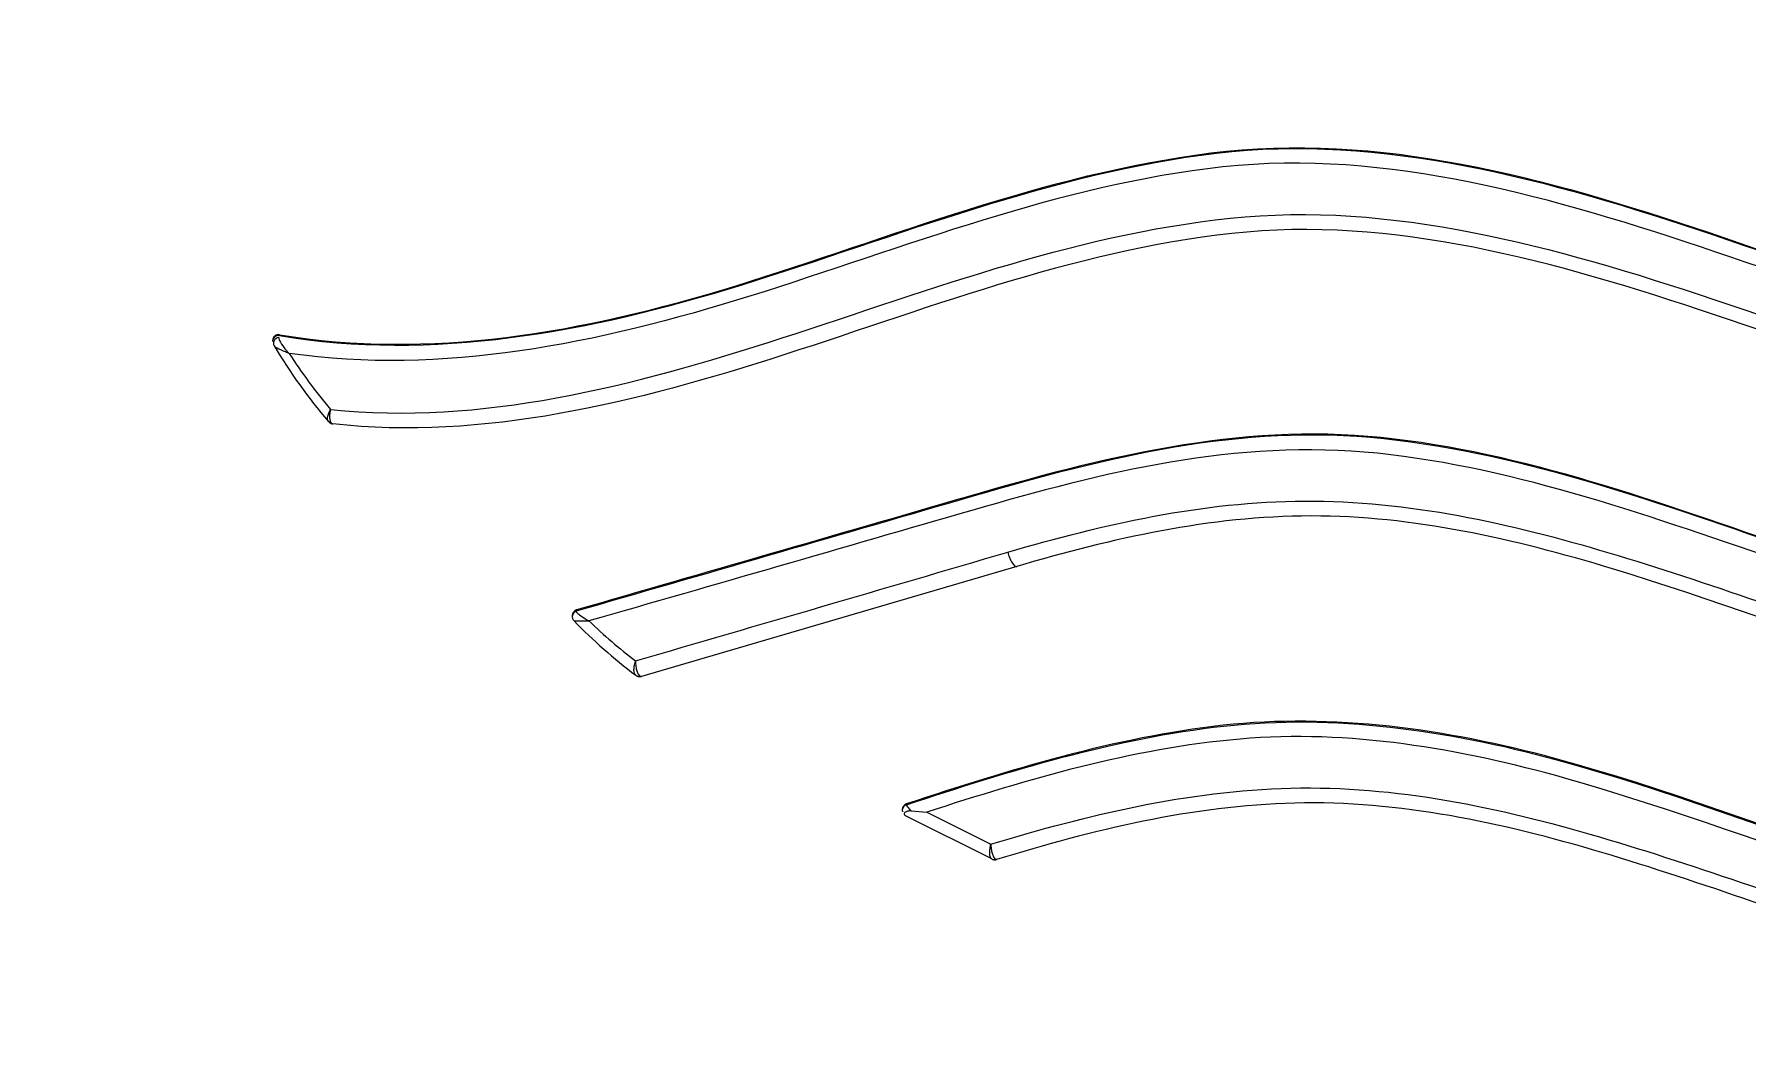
# Model space of a CAD drawing. Header units: centimetres. Extents: x -1797 to 2001, y -8788 to 1856.
# Drawn here: x 1075.244 to 1075.818, y 966.901 to 967.241 of the extents above; entities that cross this region are included whole.
import ezdxf

# ---------------------------------------------------------------- set-up
doc = ezdxf.new("R2010")
doc.units = ezdxf.units.CM
doc.header["$LTSCALE"] = 100
doc.header["$MEASUREMENT"] = 0
doc.linetypes.add('HIDDEN', pattern=[0.375, 0.25, -0.125])
doc.layers.add('HIDDEN -03', color=8, linetype='HIDDEN')
doc.layers.add('ID_Furniture-Fixed_01', color=141, linetype='Continuous')
doc.styles.add('ISO', font='isocp2.shx', dxfattribs={"width": 0.8})
doc.dimstyles.new('DIM DET', dxfattribs={"dimtxt": 0.05, "dimasz": 0.025, "dimexe": 0.025, "dimexo": 0.025, "dimgap": 0.025, "dimtad": 1, "dimzin": 0, "dimdsep": 46, "dimtxsty": 'ISO', "dimblk": 'ARCHTICK', "dimcen": 0.1, "dimdle": 0.025, "dimclrd": 15, "dimclre": 15, "dimclrt": 2, "dimadec": 0, "dimazin": 0, "dimtfac": 1, "dimtmove": 2, "dimatfit": 0, "dimldrblk": 'ARCHTICK', "dimfxl": 0.17, "dimtzin": 1, "dimarcsym": 0})

# ---------------------------------------------------------------- blocks, each defined once
blk = doc.blocks.new('_ARCHTICK')
at = {"color": 0, "linetype": 'ByBlock', "const_width": 0.15}
blk.add_lwpolyline([(-0.5, -0.5), (0.5, 0.5)], dxfattribs=at)

msp = doc.modelspace()

# ---------------------------------------------------------------- linework, layer by layer
at = {"layer": 'ID_Furniture-Fixed_01'}
for p, q in [((1075.32388, 967.138, 0.00009), (1075.32388, 967.13768, 0.00009)), ((1075.32619, 967.13995, 0.00009), (1075.32619, 967.13966, 0.00009)), ((1075.57297, 967.06234, 0.00009), (1075.44738, 967.02551, 0.00009)), ((1075.42415, 967.04588, 0.00009), (1075.42415, 967.04557, 0.00009)), ((1075.42558, 967.04749, 0.00009), (1075.4255, 967.04738, 0.00009)), ((1075.42558, 967.04779, 0.00009), (1075.42558, 967.04749, 0.00009)), ((1075.53464, 966.98095, 0.00009), (1075.53464, 966.98065, 0.00009)), ((1075.53601, 966.98284, 0.00009), (1075.53601, 966.98255, 0.00009)), ((1075.53762, 966.98048, 0.00009), (1075.54281, 966.98007, 0.00009)), ((1075.5646, 966.96439, 0.00009), (1075.53576, 966.97886, 0.00009)), ((1075.54281, 966.98007, 0.00009), (1075.56425, 966.96936, 0.00009)), ((1075.56592, 966.96427, 0.00009), (1075.56619, 966.96423, 0.00009))]:
    msp.add_line(p, q, dxfattribs=at)
for centre, radius, start, end in [((1075.32586, 967.138, 0.00009), 0.00198, 80.34812, 179.91568), ((1075.32588, 967.13768, 0.00009), 0.002, 81.05646, 179.9895), ((1075.48106, 967.22952, 0.00009), 0.18234, 210.7744, 220.5672), ((1075.47848, 967.2298, 0.00009), 0.17738, 212.79647, 220.35113), ((1055.00278, 1037.23445, 0.00009), 73.1195, 286.2349956, 286.3367088), ((1075.42614, 967.04588, 0.00009), 0.00199, 106.30432, 179.85018), ((1075.55484, 967.17117, 0.00009), 0.18183, 224.32174, 232.99939), ((1075.42805, 967.23169, 0.00009), 0.18759, 268.99491, 270.5255), ((1075.55282, 967.17172, 0.00009), 0.17728, 226.04345, 232.68393), ((1075.53664, 966.98094, 0.00009), 0.002, 108.45931, 179.82481), ((1075.53664, 966.98065, 0.00009), 0.002, 108.54343, 179.99917), ((1075.53664, 966.98065, 0.00009), 0.002, 179.99917, 193.92801)]:
    msp.add_arc(centre, radius, start, end, dxfattribs=at)
for centre, major_axis, ratio, start_param, end_param in [((1075.32611, 967.13726, 0.00009), (0.00173, 0.001), 0.890001, 1.195064, 3.161264), ((1075.34406, 967.11225, 0.00009), (0.00148, 0.00134), 0.889642, 3.116619, 3.768957), ((1075.57153, 967.06713, 0.00009), (-0.00141, 0.0048), 0.304894, 1.479536, 3.159141), ((1075.42618, 967.04553, 0.00009), (0.00152, 0.0013), 0.985684, 1.222954, 3.214272), ((1075.44661, 967.02756, 0.00009), (0.00115, 0.00164), 0.899853, 3.109515, 3.947122), ((1075.56549, 966.96618, 0.00009), (0.00081, 0.00183), 0.941587, 3.095141, 3.812193)]:
    msp.add_ellipse(centre, major_axis=major_axis, ratio=ratio, start_param=start_param, end_param=end_param, dxfattribs=at)
for points, knots in [([(1075.32619, 967.13995, 0.00009), (1075.37607, 967.13159, 0.00009), (1075.42752, 967.14047, 0.00009), (1075.53052, 967.17227, 0.00009), (1075.58184, 967.19372, 0.00009), (1075.69396, 967.20792, 0.00009), (1075.75004, 967.1926, 0.00009), (1075.8594, 967.15568, 0.00009), (1075.91537, 967.13384, 0.00009), (1076.03076, 967.13314, 0.00009), (1076.0861, 967.15448, 0.00009), (1076.16808, 967.18229, 0.00009), (1076.19539, 967.19113, 0.00009), (1076.25129, 967.20255, 0.00009), (1076.28081, 967.20445, 0.00009), (1076.36524, 967.19433, 0.00009), (1076.41695, 967.17277, 0.00009), (1076.52051, 967.14064, 0.00009), (1076.57255, 967.13154, 0.00009), (1076.62266, 967.13994, 0.00009)], [0, 0, 0, 0, 0.125, 0.125, 0.25, 0.25, 0.375, 0.375, 0.5, 0.5, 0.625, 0.625, 0.6875, 0.6875, 0.75, 0.75, 0.875, 0.875, 1, 1, 1, 1]), ([(1075.32619, 967.13966, 0.00009), (1075.37704, 967.13113, 0.00009), (1075.42972, 967.14072, 0.00009), (1075.53239, 967.17269, 0.00009), (1075.58477, 967.19417, 0.00009), (1075.69484, 967.20739, 0.00009), (1075.7514, 967.1919, 0.00009), (1075.86035, 967.15506, 0.00009), (1075.91609, 967.13329, 0.00009), (1076.03217, 967.13315, 0.00009), (1076.08759, 967.15477, 0.00009), (1076.16987, 967.18261, 0.00009), (1076.19729, 967.19142, 0.00009), (1076.25356, 967.20257, 0.00009), (1076.28322, 967.20409, 0.00009), (1076.36694, 967.19341, 0.00009), (1076.4184, 967.17195, 0.00009), (1076.52138, 967.14013, 0.00009), (1076.57295, 967.13131, 0.00009), (1076.62266, 967.13964, 0.00009)], [0, 0, 0, 0, 0.125, 0.125, 0.25, 0.25, 0.375, 0.375, 0.5, 0.5, 0.625, 0.625, 0.6875, 0.6875, 0.75, 0.75, 0.875, 0.875, 1, 1, 1, 1]), ([(1076.6195, 967.1337, 0.00009), (1076.56959, 967.12643, 0.00009), (1076.51865, 967.13624, 0.00009), (1076.41613, 967.16813, 0.00009), (1076.36492, 967.1893, 0.00009), (1076.28154, 967.19917, 0.00009), (1076.2521, 967.19723, 0.00009), (1076.19629, 967.1857, 0.00009), (1076.16904, 967.17684, 0.00009), (1076.08724, 967.14916, 0.00009), (1076.03202, 967.12821, 0.00009), (1075.91664, 967.12826, 0.00009), (1075.86108, 967.14933, 0.00009), (1075.75275, 967.18597, 0.00009), (1075.69663, 967.20213, 0.00009), (1075.58721, 967.19016, 0.00009), (1075.53502, 967.169, 0.00009), (1075.43278, 967.13693, 0.00009), (1075.38044, 967.12628, 0.00009), (1075.32937, 967.13372, 0.00009)], [0, 0, 0, 0, 0.125, 0.125, 0.25, 0.25, 0.3125, 0.3125, 0.375, 0.375, 0.5, 0.5, 0.625, 0.625, 0.75, 0.75, 0.875, 0.875, 1, 1, 1, 1]), ([(1075.3433, 967.11495, 0.00009), (1075.39358, 967.10957, 0.00009), (1075.44435, 967.12267, 0.00009), (1075.54449, 967.15509, 0.00009), (1075.59581, 967.17485, 0.00009), (1075.70302, 967.184, 0.00009), (1075.75826, 967.16801, 0.00009), (1075.86434, 967.13218, 0.00009), (1075.91728, 967.11146, 0.00009), (1075.97441, 967.11093, 0.00009)], [0, 0, 0, 0, 0.25, 0.25, 0.5, 0.5, 0.75, 0.75, 1, 1, 1, 1]), ([(1075.97443, 967.10592, 0.00009), (1075.9185, 967.10642, 0.00009), (1075.86444, 967.12696, 0.00009), (1075.75854, 967.16293, 0.00009), (1075.70339, 967.17915, 0.00009), (1075.59649, 967.16951, 0.00009), (1075.54538, 967.14948, 0.00009), (1075.44535, 967.11716, 0.00009), (1075.39439, 967.10447, 0.00009), (1075.34401, 967.1101, 0.00009)], [0, 0, 0, 0, 0.25, 0.25, 0.5, 0.5, 0.75, 0.75, 1, 1, 1, 1]), ([(1075.32937, 967.13372, 0.00009), (1075.32933, 967.13373, 0.00009), (1075.32929, 967.13375, 0.00009), (1075.32924, 967.13377, 0.00009), (1075.32916, 967.1338, 0.00009), (1075.32908, 967.13383, 0.00009), (1075.329, 967.13386, 0.00009), (1075.32883, 967.13392, 0.00009), (1075.32866, 967.13399, 0.00009), (1075.3285, 967.13405, 0.00009), (1075.32807, 967.13422, 0.00009), (1075.32766, 967.1344, 0.00009), (1075.32727, 967.13457, 0.00009), (1075.32635, 967.13497, 0.00009), (1075.32552, 967.13538, 0.00009), (1075.32497, 967.13573, 0.00009), (1075.32469, 967.13592, 0.00009), (1075.32447, 967.13609, 0.00009), (1075.3244, 967.13623, 0.00009)], [0, 0, 0, 0, 0.017853, 0.017853, 0.017853, 0.052489, 0.052489, 0.052489, 0.125575, 0.125575, 0.125575, 0.314933, 0.314933, 0.314933, 0.768687, 0.768687, 0.768687, 1, 1, 1, 1]), ([(1075.32592, 967.13906, 0.00009), (1075.32592, 967.13878, 0.00009), (1075.32602, 967.13841, 0.00009), (1075.32619, 967.13803, 0.00009), (1075.32653, 967.13728, 0.00009), (1075.3271, 967.13641, 0.00009), (1075.32778, 967.13555, 0.00009), (1075.32807, 967.13518, 0.00009), (1075.32839, 967.1348, 0.00009), (1075.32872, 967.13443, 0.00009), (1075.32884, 967.13429, 0.00009), (1075.32897, 967.13415, 0.00009), (1075.3291, 967.13401, 0.00009), (1075.32915, 967.13395, 0.00009), (1075.32921, 967.13389, 0.00009), (1075.32927, 967.13382, 0.00009), (1075.32931, 967.13379, 0.00009), (1075.32934, 967.13375, 0.00009), (1075.32937, 967.13372, 0.00009)], [0, 0, 0, 0, 0.231008, 0.231008, 0.231008, 0.68435, 0.68435, 0.68435, 0.877861, 0.877861, 0.877861, 0.949499, 0.949499, 0.949499, 0.982084, 0.982084, 0.982084, 1, 1, 1, 1]), ([(1075.34255, 967.11094, 0.00009), (1075.3424, 967.11111, 0.00009), (1075.3423, 967.11136, 0.00009), (1075.34227, 967.11166, 0.00009), (1075.34224, 967.11196, 0.00009), (1075.34227, 967.11232, 0.00009), (1075.34236, 967.11271, 0.00009), (1075.34246, 967.11312, 0.00009), (1075.34261, 967.11357, 0.00009), (1075.34282, 967.11403, 0.00009), (1075.34294, 967.11429, 0.00009), (1075.34307, 967.11455, 0.00009), (1075.34322, 967.11481, 0.00009), (1075.34324, 967.11486, 0.00009), (1075.34327, 967.1149, 0.00009), (1075.3433, 967.11495, 0.00009)], [0, 0, 0, 0, 0.273317, 0.273317, 0.273317, 0.542511, 0.542511, 0.542511, 0.820751, 0.820751, 0.820751, 0.973547, 0.973547, 0.973547, 1, 1, 1, 1]), ([(1075.3433, 967.11495, 0.00009), (1075.34328, 967.1149, 0.00009), (1075.34327, 967.11485, 0.00009), (1075.34325, 967.1148, 0.00009), (1075.34317, 967.1145, 0.00009), (1075.34311, 967.1142, 0.00009), (1075.34306, 967.11391, 0.00009), (1075.34296, 967.11338, 0.00009), (1075.34292, 967.11286, 0.00009), (1075.34293, 967.1124, 0.00009), (1075.34294, 967.11195, 0.00009), (1075.343, 967.11154, 0.00009), (1075.3431, 967.11121, 0.00009), (1075.34321, 967.11086, 0.00009), (1075.34337, 967.11058, 0.00009), (1075.34356, 967.11039, 0.00009)], [0, 0, 0, 0, 0.026445, 0.026445, 0.026445, 0.179256, 0.179256, 0.179256, 0.457494, 0.457494, 0.457494, 0.726681, 0.726681, 0.726681, 1, 1, 1, 1]), ([(1075.34262, 967.11086, 0.00009), (1075.34266, 967.11082, 0.00009), (1075.34272, 967.11075, 0.00009), (1075.3428, 967.11067, 0.00009), (1075.3429, 967.11058, 0.00009), (1075.3431, 967.11042, 0.00009), (1075.34345, 967.11023, 0.00009), (1075.34379, 967.11009, 0.00009), (1075.34399, 967.1101, 0.00009), (1075.34401, 967.11011, 0.00009)], [0, 0, 0, 0, 0.194205, 0.293168, 0.3684, 0.483135, 0.682733, 0.978803, 1, 1, 1, 1]), ([(1076.52327, 967.04777, 0.00009), (1076.48045, 967.06013, 0.00009), (1076.43659, 967.07284, 0.00009), (1076.34739, 967.09879, 0.00009), (1076.29986, 967.11044, 0.00009), (1076.20603, 967.10042, 0.00009), (1076.16087, 967.08375, 0.00009), (1076.06954, 967.05268, 0.00009), (1076.0221, 967.03732, 0.00009), (1075.87778, 967.03758, 0.00009), (1075.7904, 967.09566, 0.00009), (1075.64718, 967.11044, 0.00009), (1075.60101, 967.09865, 0.00009), (1075.51198, 967.07277, 0.00009), (1075.46835, 967.06013, 0.00009), (1075.42558, 967.04779, 0.00009)], [0, 0, 0, 0, 0.125, 0.125, 0.25, 0.25, 0.375, 0.375, 0.5, 0.5, 0.75, 0.75, 0.875, 0.875, 1, 1, 1, 1]), ([(1075.42558, 967.04749, 0.00009), (1075.46776, 967.05966, 0.00009), (1075.51084, 967.07215, 0.00009), (1075.59846, 967.09763, 0.00009), (1075.64345, 967.10987, 0.00009), (1075.73916, 967.10132, 0.00009), (1075.78456, 967.08467, 0.00009), (1075.87647, 967.05333, 0.00009), (1075.92396, 967.03756, 0.00009), (1076.02105, 967.03674, 0.00009), (1076.06854, 967.05209, 0.00009), (1076.16059, 967.08339, 0.00009), (1076.20612, 967.10031, 0.00009), (1076.3014, 967.11018, 0.00009), (1076.34781, 967.09839, 0.00009), (1076.43686, 967.07247, 0.00009), (1076.48051, 967.05982, 0.00009), (1076.52327, 967.04747, 0.00009)], [0, 0, 0, 0, 0.125, 0.125, 0.25, 0.25, 0.375, 0.375, 0.5, 0.5, 0.625, 0.625, 0.75, 0.75, 0.875, 0.875, 1, 1, 1, 1]), ([(1076.51907, 967.04409, 0.00009), (1076.47658, 967.05632, 0.00009), (1076.43322, 967.06884, 0.00009), (1076.3448, 967.09448, 0.00009), (1076.29855, 967.1054, 0.00009), (1076.15728, 967.08877, 0.00009), (1076.06881, 967.03136, 0.00009), (1075.92439, 967.03255, 0.00009), (1075.87719, 967.04774, 0.00009), (1075.78597, 967.07863, 0.00009), (1075.74097, 967.09532, 0.00009), (1075.64641, 967.10516, 0.00009), (1075.60145, 967.09373, 0.00009), (1075.51446, 967.06852, 0.00009), (1075.47168, 967.05617, 0.00009), (1075.42977, 967.04411, 0.00009)], [0, 0, 0, 0, 0.125, 0.125, 0.25, 0.25, 0.5, 0.5, 0.625, 0.625, 0.75, 0.75, 0.875, 0.875, 1, 1, 1, 1]), ([(1075.56995, 967.06713, 0.00009), (1075.60218, 967.07658, 0.00009), (1075.63504, 967.08407, 0.00009), (1075.68647, 967.08437, 0.00009), (1075.70384, 967.0825, 0.00009), (1075.73774, 967.07626, 0.00009), (1075.75448, 967.07191, 0.00009), (1075.80449, 967.05699, 0.00009), (1075.83752, 967.04453, 0.00009), (1075.90468, 967.02372, 0.00009), (1075.93868, 967.01518, 0.00009), (1075.97441, 967.01485, 0.00009)], [0, 0, 0, 0, 0.25, 0.25, 0.375, 0.375, 0.5, 0.5, 0.75, 0.75, 1, 1, 1, 1]), ([(1075.97443, 967.00984, 0.00009), (1075.90473, 967.01046, 0.00009), (1075.8385, 967.04157, 0.00009), (1075.73935, 967.07156, 0.00009), (1075.7055, 967.07932, 0.00009), (1075.63749, 967.07921, 0.00009), (1075.60479, 967.0717, 0.00009), (1075.57297, 967.06234, 0.00009)], [0, 0, 0, 0, 0.5, 0.5, 0.75, 0.75, 1, 1, 1, 1]), ([(1075.4255, 967.04738, 0.00009), (1075.42547, 967.04728, 0.00009), (1075.42554, 967.04714, 0.00009), (1075.42567, 967.04696, 0.00009), (1075.42587, 967.04672, 0.00009), (1075.42621, 967.04642, 0.00009), (1075.42661, 967.04611, 0.00009), (1075.42717, 967.04569, 0.00009), (1075.42787, 967.04522, 0.00009), (1075.42863, 967.04476, 0.00009), (1075.42884, 967.04464, 0.00009), (1075.42906, 967.04451, 0.00009), (1075.42928, 967.04438, 0.00009), (1075.4294, 967.04431, 0.00009), (1075.42952, 967.04424, 0.00009), (1075.42965, 967.04417, 0.00009), (1075.42969, 967.04415, 0.00009), (1075.42973, 967.04413, 0.00009), (1075.42977, 967.04411, 0.00009)], [0, 0, 0, 0, 0.188886, 0.188886, 0.188886, 0.459997, 0.459997, 0.459997, 0.827106, 0.827106, 0.827106, 0.92799, 0.92799, 0.92799, 0.982335, 0.982335, 0.982335, 1, 1, 1, 1]), ([(1075.44541, 967.02596, 0.00009), (1075.44524, 967.02608, 0.00009), (1075.44509, 967.02629, 0.00009), (1075.445, 967.02657, 0.00009), (1075.4449, 967.02684, 0.00009), (1075.44484, 967.02718, 0.00009), (1075.44483, 967.02757, 0.00009), (1075.44481, 967.02798, 0.00009), (1075.44485, 967.02844, 0.00009), (1075.44492, 967.02893, 0.00009), (1075.445, 967.02946, 0.00009), (1075.44513, 967.03003, 0.00009), (1075.44531, 967.03059, 0.00009), (1075.44532, 967.03064, 0.00009), (1075.44534, 967.03069, 0.00009), (1075.44535, 967.03073, 0.00009)], [0, 0, 0, 0, 0.238157, 0.238157, 0.238157, 0.47138, 0.47138, 0.47138, 0.714505, 0.714505, 0.714505, 0.977417, 0.977417, 0.977417, 1, 1, 1, 1]), ([(1075.44535, 967.03073, 0.00009), (1075.44535, 967.03068, 0.00009), (1075.44535, 967.03063, 0.00009), (1075.44535, 967.03058, 0.00009), (1075.44535, 967.02998, 0.00009), (1075.44539, 967.02938, 0.00009), (1075.44547, 967.02883, 0.00009), (1075.44555, 967.02831, 0.00009), (1075.44566, 967.02782, 0.00009), (1075.4458, 967.02739, 0.00009), (1075.44593, 967.02698, 0.00009), (1075.44609, 967.02661, 0.00009), (1075.44627, 967.02632, 0.00009), (1075.44646, 967.02603, 0.00009), (1075.44666, 967.02581, 0.00009), (1075.44688, 967.02568, 0.00009)], [0, 0, 0, 0, 0.022583, 0.022583, 0.022583, 0.285512, 0.285512, 0.285512, 0.528617, 0.528617, 0.528617, 0.761826, 0.761826, 0.761826, 1, 1, 1, 1]), ([(1075.44545, 967.02593, 0.00009), (1075.44551, 967.02589, 0.00009), (1075.44561, 967.02582, 0.00009), (1075.44571, 967.02575, 0.00009), (1075.44587, 967.02566, 0.00009), (1075.44612, 967.02554, 0.00009), (1075.44654, 967.02543, 0.00009), (1075.44701, 967.0254, 0.00009), (1075.44727, 967.0255, 0.00009), (1075.44736, 967.02554, 0.00009)], [0, 0, 0, 0, 0.166159, 0.310729, 0.383341, 0.481154, 0.649589, 0.898929, 1, 1, 1, 1]), ([(1076.41284, 966.98284, 0.00009), (1076.37821, 966.99424, 0.00009), (1076.34303, 967.00522, 0.00009), (1076.26881, 967.0133, 0.00009), (1076.23111, 967.00774, 0.00009), (1076.15856, 966.98789, 0.00009), (1076.12276, 966.97417, 0.00009), (1076.04999, 966.95101, 0.00009), (1076.01185, 966.94124, 0.00009), (1075.89803, 966.94149, 0.00009), (1075.82634, 966.9781, 0.00009), (1075.7169, 967.0079, 0.00009), (1075.67845, 967.01323, 0.00009), (1075.60561, 967.00507, 0.00009), (1075.57045, 966.99417, 0.00009), (1075.53601, 966.98284, 0.00009)], [0, 0, 0, 0, 0.125, 0.125, 0.25, 0.25, 0.375, 0.375, 0.5, 0.5, 0.75, 0.75, 0.875, 0.875, 1, 1, 1, 1]), ([(1075.53601, 966.98255, 0.00009), (1075.57048, 966.99389, 0.00009), (1075.60552, 967.00481, 0.00009), (1075.67909, 967.01299, 0.00009), (1075.71701, 967.00759, 0.00009), (1075.82583, 966.97799, 0.00009), (1075.898, 966.94118, 0.00009), (1076.05007, 966.94093, 0.00009), (1076.12182, 966.97759, 0.00009), (1076.23143, 967.00756, 0.00009), (1076.26923, 967.01297, 0.00009), (1076.34243, 967.00502, 0.00009), (1076.37821, 966.99395, 0.00009), (1076.41284, 966.98255, 0.00009)], [0, 0, 0, 0, 0.125, 0.125, 0.25, 0.25, 0.5, 0.5, 0.75, 0.75, 0.875, 0.875, 1, 1, 1, 1]), ([(1076.406, 966.98007, 0.00009), (1076.37181, 966.99115, 0.00009), (1076.33645, 967.00156, 0.00009), (1076.26438, 967.0077, 0.00009), (1076.22723, 967.00133, 0.00009), (1076.11968, 966.97086, 0.00009), (1076.0488, 966.93593, 0.00009), (1075.89921, 966.93621, 0.00009), (1075.82796, 966.97128, 0.00009), (1075.72106, 967.00141, 0.00009), (1075.68404, 967.00774, 0.00009), (1075.61135, 967.00136, 0.00009), (1075.5768, 966.99108, 0.00009), (1075.54281, 966.98007, 0.00009)], [0, 0, 0, 0, 0.125, 0.125, 0.25, 0.25, 0.5, 0.5, 0.75, 0.75, 0.875, 0.875, 1, 1, 1, 1]), ([(1075.56425, 966.96936, 0.00009), (1075.59681, 966.97917, 0.00009), (1075.63, 966.98724, 0.00009), (1075.68207, 966.98855, 0.00009), (1075.6997, 966.98695, 0.00009), (1075.73409, 966.98103, 0.00009), (1075.75108, 966.97675, 0.00009), (1075.80183, 966.96186, 0.00009), (1075.83531, 966.94922, 0.00009), (1075.90328, 966.928, 0.00009), (1075.93777, 966.91909, 0.00009), (1075.9745, 966.91877, 0.00009)], [0, 0, 0, 0, 0.25, 0.25, 0.375, 0.375, 0.5, 0.5, 0.75, 0.75, 1, 1, 1, 1]), ([(1075.53762, 966.98048, 0.00009), (1075.53718, 966.98051, 0.00009), (1075.53674, 966.98048, 0.00009), (1075.53638, 966.98038, 0.00009), (1075.53609, 966.9803, 0.00009), (1075.53584, 966.98018, 0.00009), (1075.53565, 966.98004, 0.00009), (1075.53547, 966.97991, 0.00009), (1075.53534, 966.97974, 0.00009), (1075.53529, 966.97959, 0.00009), (1075.53525, 966.97945, 0.00009), (1075.53526, 966.97931, 0.00009), (1075.53534, 966.97918, 0.00009), (1075.53541, 966.97908, 0.00009), (1075.53552, 966.97898, 0.00009), (1075.53568, 966.9789, 0.00009), (1075.53571, 966.97888, 0.00009), (1075.53573, 966.97887, 0.00009), (1075.53576, 966.97886, 0.00009)], [0, 0, 0, 0, 0.248839, 0.248839, 0.248839, 0.442451, 0.442451, 0.442451, 0.636901, 0.636901, 0.636901, 0.818509, 0.818509, 0.818509, 0.975864, 0.975864, 0.975864, 1, 1, 1, 1]), ([(1075.53601, 966.98255, 0.00009), (1075.53595, 966.98252, 0.00009), (1075.53596, 966.98242, 0.00009), (1075.53603, 966.98228, 0.00009), (1075.53612, 966.98211, 0.00009), (1075.53631, 966.98187, 0.00009), (1075.53656, 966.98158, 0.00009), (1075.53684, 966.98126, 0.00009), (1075.5372, 966.98088, 0.00009), (1075.53762, 966.98048, 0.00009)], [0, 0, 0, 0, 0.281729, 0.281729, 0.281729, 0.621782, 0.621782, 0.621782, 1, 1, 1, 1]), ([(1075.97443, 966.91376, 0.00009), (1075.96999, 966.9138, 0.00009), (1075.96532, 966.91398, 0.00009), (1075.95631, 966.91458, 0.00009), (1075.95184, 966.915, 0.00009), (1075.9385, 966.91657, 0.00009), (1075.92972, 966.91804, 0.00009), (1075.90362, 966.92335, 0.00009), (1075.88655, 966.9281, 0.00009), (1075.83578, 966.94392, 0.00009), (1075.80246, 966.95657, 0.00009), (1075.75195, 966.97156, 0.00009), (1075.73505, 966.9759, 0.00009), (1075.70084, 966.9819, 0.00009), (1075.68331, 966.98355, 0.00009), (1075.63152, 966.98223, 0.00009), (1075.59855, 966.97406, 0.00009), (1075.56619, 966.96423, 0.00009)], [0, 0, 0, 0, 0.03125, 0.03125, 0.0625, 0.0625, 0.125, 0.125, 0.25, 0.25, 0.5, 0.5, 0.625, 0.625, 0.75, 0.75, 1, 1, 1, 1]), ([(1075.5646, 966.96439, 0.00009), (1075.56444, 966.96446, 0.00009), (1075.5643, 966.96462, 0.00009), (1075.5642, 966.96485, 0.00009), (1075.56409, 966.96508, 0.00009), (1075.56402, 966.9654, 0.00009), (1075.56397, 966.96576, 0.00009), (1075.56393, 966.96614, 0.00009), (1075.56392, 966.96658, 0.00009), (1075.56394, 966.96705, 0.00009), (1075.56396, 966.96755, 0.00009), (1075.56402, 966.9681, 0.00009), (1075.56412, 966.96866, 0.00009), (1075.56415, 966.96884, 0.00009), (1075.56418, 966.96902, 0.00009), (1075.56422, 966.9692, 0.00009), (1075.56423, 966.96926, 0.00009), (1075.56424, 966.96931, 0.00009), (1075.56425, 966.96936, 0.00009)], [0, 0, 0, 0, 0.222036, 0.222036, 0.222036, 0.441219, 0.441219, 0.441219, 0.665518, 0.665518, 0.665518, 0.901989, 0.901989, 0.901989, 0.977952, 0.977952, 0.977952, 1, 1, 1, 1]), ([(1075.56425, 966.96936, 0.00009), (1075.56425, 966.96931, 0.00009), (1075.56426, 966.96925, 0.00009), (1075.56426, 966.9692, 0.00009), (1075.56427, 966.96901, 0.00009), (1075.56428, 966.96883, 0.00009), (1075.5643, 966.96864, 0.00009), (1075.56436, 966.96807, 0.00009), (1075.56444, 966.96751, 0.00009), (1075.56455, 966.967, 0.00009), (1075.56466, 966.96651, 0.00009), (1075.56479, 966.96606, 0.00009), (1075.56493, 966.96568, 0.00009), (1075.56507, 966.9653, 0.00009), (1075.56523, 966.96498, 0.00009), (1075.5654, 966.96475, 0.00009), (1075.56557, 966.96451, 0.00009), (1075.56575, 966.96435, 0.00009), (1075.56592, 966.96427, 0.00009)], [0, 0, 0, 0, 0.022047, 0.022047, 0.022047, 0.098013, 0.098013, 0.098013, 0.334483, 0.334483, 0.334483, 0.558779, 0.558779, 0.558779, 0.777961, 0.777961, 0.777961, 1, 1, 1, 1]), ([(1075.5646, 966.96439, 0.00009), (1075.56467, 966.96436, 0.00009), (1075.56476, 966.96431, 0.00009), (1075.56495, 966.96424, 0.00009), (1075.56523, 966.96416, 0.00009), (1075.56564, 966.96412, 0.00009), (1075.56605, 966.96415, 0.00009), (1075.56624, 966.96426, 0.00009), (1075.56628, 966.96428, 0.00009)], [0, 0, 0, 0, 0.242232, 0.353945, 0.461889, 0.662039, 0.949518, 1, 1, 1, 1])]:
    msp.add_open_spline(points, degree=3, knots=knots, dxfattribs=at)
msp.add_rational_spline([(1075.42558, 967.04749, 0.00009), (1075.42431, 967.04711, 0.00009), (1075.42416, 967.04578, 0.00009)], [1, 0.725994734902, 0.76160329233], degree=2, dxfattribs=at)

# ---------------------------------------------------------------- leaders
at = {"layer": 'HIDDEN -03'}
for points in [[(1007.87157, 960.37857, 0.00009), (1126.69192, 1037.30261, 0.00009), (1220.45214, 1037.30261, 0.00009)], [(1036.84056, 958.59996, 0.00009), (1133.03188, 1017.46335, 0.00009), (1220.45214, 1017.46335, 0.00009)]]:
    msp.add_leader(points, dimstyle='DIM DET', override={"dimasz": 0.04, "dimtad": 0, "dimclrd": 251, "dimldrblk": 'Dot', "dimfxl": 0.1}, dxfattribs=at)

doc.saveas('drawing.dxf')
